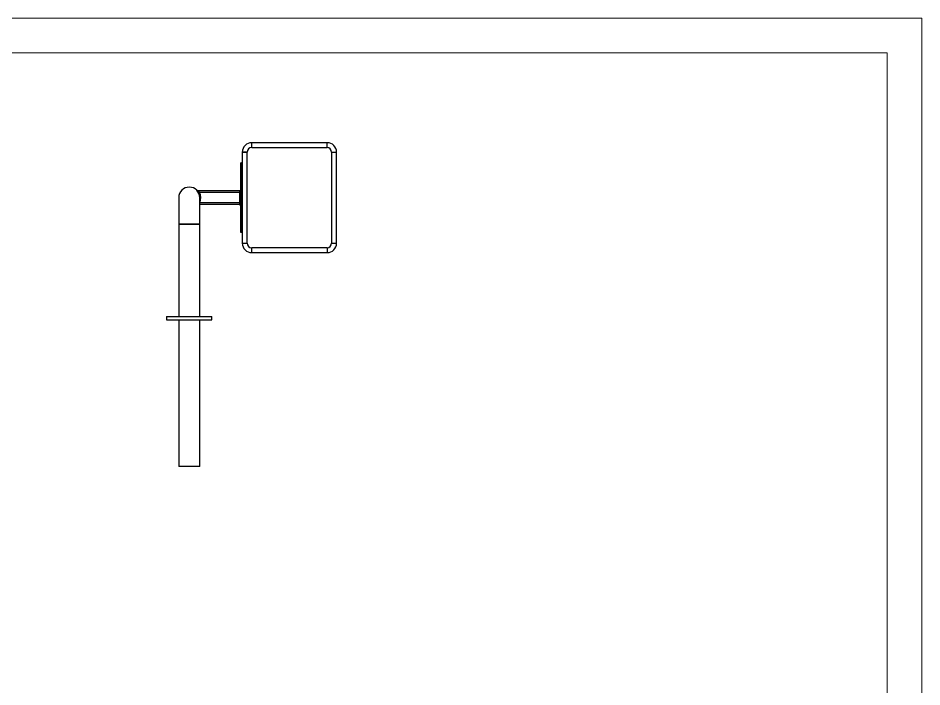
# Model space of a CAD drawing. Header units: millimetres. Extents: x 3092 to 9032, y 1195 to 5395.
# Drawn here: x 6442 to 9032, y 3479 to 5395 of the extents above; entities that cross this region are included whole.
import ezdxf

# ---------------------------------------------------------------- set-up
doc = ezdxf.new("R2010")
doc.units = ezdxf.units.MM
doc.layers.add('tabelka', color=155, linetype='Continuous')

# ---------------------------------------------------------------- blocks, each defined once
blk = doc.blocks.new('bok')
for p, q in [((-1044.4, 1922.4), (-1260.4, 1922.4)), ((-1260.4, 1908.4), (-1260.4, 1922.4)), ((-1044.4, 1908.4), (-1044.4, 1922.4)), ((-1287.4, 1895.4), (-1287.4, 1634.4)), ((-1273.4, 1895.4), (-1287.4, 1895.4)), ((-1287.4, 1895.4), (-1280.4, 1895.4)), ((-1280.4, 1895.4), (-1273.4, 1895.4)), ((-1273.4, 1634.4), (-1273.4, 1895.4)), ((-1260.4, 1908.4), (-1044.4, 1908.4)), ((-1031.4, 1895.4), (-1031.4, 1634.4)), ((-1031.4, 1895.4), (-1017.4, 1895.4)), ((-1017.4, 1634.4), (-1017.4, 1895.4)), ((-1291.4, 1664.9), (-1291.4, 1864.9)), ((-1291, 1864.9), (-1291.4, 1864.9)), ((-1291, 1864.9), (-1287.4, 1864.9)), ((-1291, 1664.9), (-1291, 1864.9)), ((-1291.4, 1787.9), (-1294.4, 1784.9)), ((-1469.6, 1764.9), (-1469.6, 1688.9)), ((-1417.7, 1785.9), (-1415.6, 1784.9)), ((-1294.4, 1784.9), (-1415.6, 1784.9)), ((-1412.5, 1778.4), (-1409.8, 1779.7)), ((-1294.4, 1779.7), (-1409.8, 1779.7)), ((-1409.3, 1688.9), (-1409.3, 1764.9)), ((-1294.4, 1779.7), (-1294.4, 1784.9)), ((-1294.4, 1750.1), (-1294.4, 1779.7)), ((-1291.4, 1779.7), (-1294.4, 1779.7)), ((-1294.4, 1750.1), (-1409.3, 1750.1)), ((-1294.4, 1744.9), (-1409.3, 1744.9)), ((-1291.4, 1750.1), (-1294.4, 1750.1)), ((-1294.4, 1744.9), (-1294.4, 1750.1)), ((-1291.4, 1741.9), (-1294.4, 1744.9)), ((-1469.6, 1688.9), (-1469.6, 1424.9)), ((-1469.6, 1688.9), (-1439.4, 1688.9)), ((-1409.3, 1688.9), (-1469.6, 1688.9)), ((-1439.4, 1688.9), (-1409.3, 1688.9)), ((-1409.3, 1424.9), (-1409.3, 1688.9)), ((-1291, 1664.9), (-1291.4, 1664.9)), ((-1287.4, 1664.9), (-1291, 1664.9)), ((-1287.4, 1634.4), (-1273.4, 1634.4)), ((-1031.4, 1634.4), (-1017.4, 1634.4)), ((-1044.4, 1621.4), (-1260.4, 1621.4)), ((-1260.4, 1607.4), (-1260.4, 1621.4)), ((-1260.4, 1607.4), (-1044.4, 1607.4)), ((-1044.4, 1621.4), (-1044.4, 1607.4)), ((-1504.4, 1424.9), (-1504.4, 1414.9)), ((-1504.4, 1424.9), (-1374.4, 1424.9)), ((-1374.4, 1414.9), (-1374.4, 1424.9)), ((-1504.4, 1414.9), (-1374.4, 1414.9)), ((-1469.6, 1414.9), (-1469.6, 994.9)), ((-1409.3, 994.9), (-1409.3, 1414.9)), ((-1409.3, 994.9), (-1469.6, 994.9))]:
    blk.add_line(p, q)
for centre, radius, start, end in [((-1260.4, 1895.4), 27, 90, 180), ((-1044.4, 1895.4), 27, 0, 90), ((-1260.4, 1895.4), 13, 90, 180), ((-1044.4, 1895.4), 13, 0, 90), ((-1439.4, 1764.9), 30.2, 90, 180), ((-1439.4, 1764.9), 30.2, 0, 180), ((-1439.4, 1764.9), 30.2, 0, 90), ((-1439.4, 1764.9), 33.2, 335.4367, 26.5165), ((-1260.4, 1634.4), 27, 180, 270), ((-1260.4, 1634.4), 13, 180, 270), ((-1044.4, 1634.4), 13, 270, 0), ((-1044.4, 1634.4), 27, 270, 0)]:
    blk.add_arc(centre, radius, start, end)
for points, knots in [([(-1415.6, 1784.9), (-1415.5, 1784.9), (-1415.5, 1784.9), (-1415.1, 1784.6), (-1414.9, 1784.5)], [0, 0, 0, 0, 0.468169, 1, 1, 1, 1]), ([(-1414.9, 1784.5), (-1414.5, 1784.2), (-1413.8, 1783.7), (-1412.4, 1782.5), (-1411, 1781.3), (-1410.2, 1780.2), (-1409.8, 1779.7)], [0, 0, 0, 0, 0.249922, 0.499737, 0.74993, 1, 1, 1, 1])]:
    blk.add_open_spline(points, degree=3, knots=knots)

msp = doc.modelspace()

# ---------------------------------------------------------------- linework, layer by layer
at = {"layer": 'tabelka', "lineweight": 5}
for points in [[(3091.6, 5395.1), (9031.6, 5395.1), (9031.6, 1195.1), (3091.6, 1195.1)], [(3191.6, 5295.1), (8931.6, 5295.1), (8931.6, 1295.1), (3191.6, 1295.1)]]:
    msp.add_lwpolyline(points, close=True, dxfattribs=at)

# ---------------------------------------------------------------- block references
msp.add_blockref('bok', (8371.9, 3115.6))

doc.saveas('drawing.dxf')
